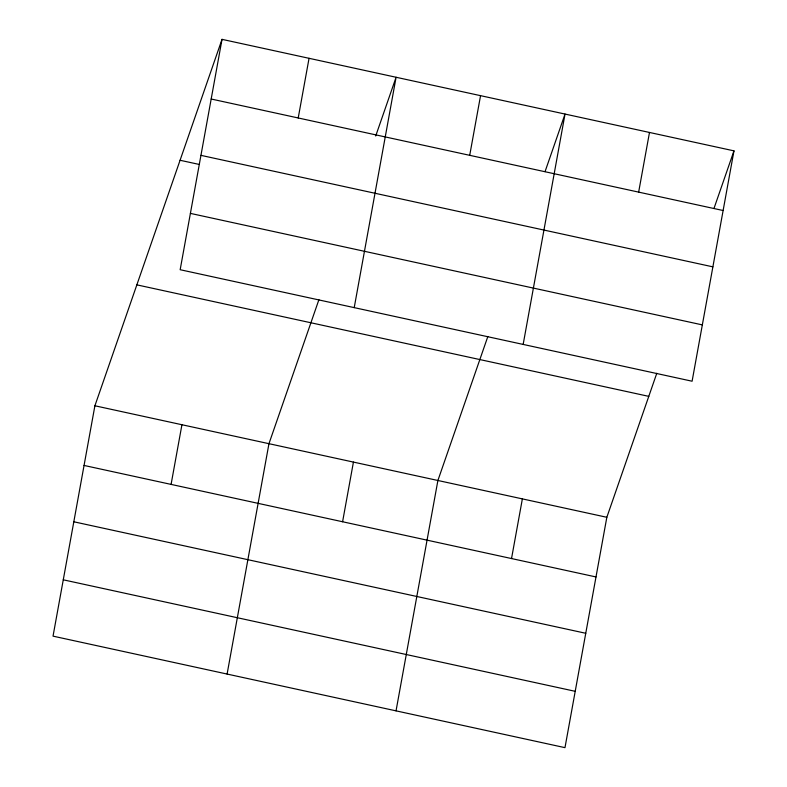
<?xml version="1.0" encoding="UTF-8"?>
<svg xmlns="http://www.w3.org/2000/svg" width="787" height="787" viewBox="0 0 787 787"><rect width="100%" height="100%" fill="white"/><g stroke="black" fill="none" stroke-linecap="round" stroke-linejoin="round"><path stroke-width="1.18" d="M222.023 39.35L180.164 269.715L692.098 381.223L733.966 150.858L222.023 39.35L94.902 405.777L53.034 636.142L564.977 747.65L606.836 517.285L656.791 373.284M171.084 484.398L181.935 424.734M298.214 117.971L309.055 58.307M227.099 674.056L268.957 443.691L318.912 299.699M354.219 307.628L396.087 77.264L375.704 135.994M342.591 521.751L353.432 462.087M469.711 155.324L480.552 95.66M396.038 710.858L437.897 480.483L487.851 336.492M523.158 344.431L565.027 114.056L545.047 171.635M511.53 558.554L522.371 498.879M638.651 192.126L649.491 132.452M713.986 208.437L733.966 150.858M211.182 99.014L723.125 210.523M200.941 155.354L712.884 266.852M180.075 160.273L199.15 164.424M190.395 213.385L702.338 324.893M136.849 284.855L648.793 396.363M94.902 405.777L606.836 517.285M84.061 465.442L595.995 576.95M73.821 521.781L585.754 633.279M63.275 579.812L575.208 691.32"/></g></svg>
